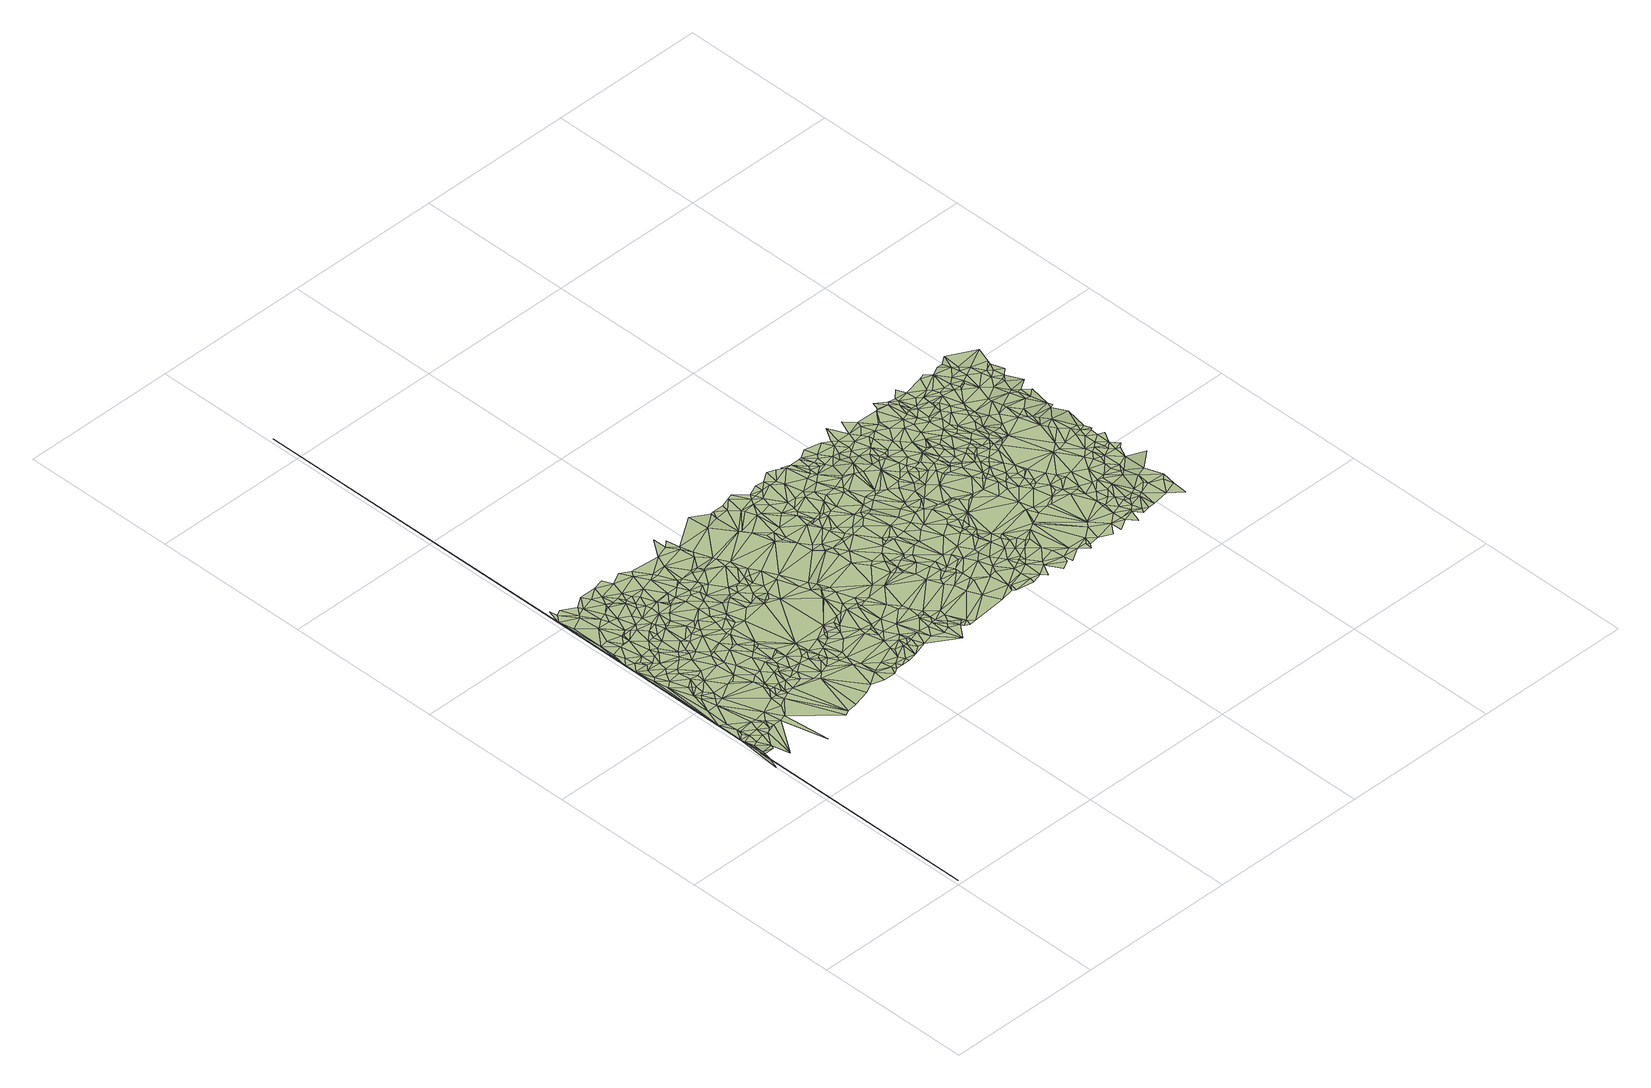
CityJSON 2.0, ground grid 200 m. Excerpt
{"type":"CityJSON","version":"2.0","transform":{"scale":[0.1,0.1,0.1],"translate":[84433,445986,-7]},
"CityObjects":{
"terrain1":{"type":"TINRelief","geometry":[{"type":"CompositeSurface","lod":"2","boundaries":[[[0,1,2]],[[3,4,1]],[[1,4,2]],[[3,5,6]],[[3,7,4]],[[8,7,3]],[[9,4,7]],[[8,3,6]],[[10,2,4]],[[8,9,7]],[[9,10,4]],[[11,2,10]],[[12,2,11]],[[13,2,12]],[[8,14,9]],[[15,11,10]],[[14,10,9]],[[12,11,15]],[[16,13,12]],[[17,18,8]],[[15,10,19]],[[8,18,14]],[[20,13,16]],[[14,19,10]],[[21,2,13]],[[22,12,15]],[[16,12,22]],[[14,18,19]],[[22,15,19]],[[17,23,18]],[[24,13,20]],[[25,20,16]],[[26,19,18]],[[25,16,22]],[[24,27,13]],[[28,19,26]],[[28,22,19]],[[17,29,23]],[[23,26,18]],[[27,21,13]],[[25,30,20]],[[24,20,31]],[[20,30,31]],[[32,22,28]],[[25,22,32]],[[33,28,26]],[[33,26,23]],[[32,28,33]],[[30,34,31]],[[25,35,30]],[[33,23,29]],[[25,32,36]],[[24,31,37]],[[38,27,24]],[[32,33,36]],[[30,35,34]],[[27,39,21]],[[34,40,31]],[[41,35,25]],[[38,39,27]],[[38,24,37]],[[37,31,42]],[[33,29,36]],[[41,25,36]],[[43,31,40]],[[42,31,43]],[[44,34,35]],[[45,21,39]],[[44,40,34]],[[46,47,29]],[[21,48,49]],[[41,44,35]],[[21,50,51]],[[52,39,38]],[[36,29,47]],[[45,53,21]],[[54,38,37]],[[53,48,21]],[[54,37,42]],[[55,45,39]],[[48,56,49]],[[54,42,43]],[[49,56,57]],[[52,55,39]],[[58,43,40]],[[58,40,44]],[[52,38,59]],[[49,57,60]],[[21,49,61]],[[54,59,38]],[[62,41,36]],[[63,36,47]],[[53,64,48]],[[41,65,44]],[[66,53,45]],[[54,43,58]],[[67,56,48]],[[68,45,55]],[[66,64,53]],[[67,48,64]],[[66,45,68]],[[69,55,52]],[[49,60,61]],[[69,52,59]],[[70,57,56]],[[58,44,65]],[[62,36,63]],[[60,57,70]],[[66,67,64]],[[71,59,54]],[[71,54,58]],[[67,70,56]],[[72,63,47]],[[66,68,73]],[[74,60,70]],[[75,41,62]],[[69,59,76]],[[66,73,67]],[[77,65,41]],[[71,76,59]],[[71,58,76]],[[69,78,55]],[[78,68,55]],[[79,61,60]],[[21,61,80]],[[62,63,72]],[[72,47,81]],[[82,60,74]],[[77,41,75]],[[83,74,70]],[[82,79,60]],[[84,73,68]],[[85,67,73]],[[67,86,70]],[[58,65,87]],[[69,76,88]],[[89,62,72]],[[83,70,86]],[[90,76,58]],[[85,86,67]],[[78,91,68]],[[91,84,68]],[[69,88,78]],[[83,92,74]],[[77,93,65]],[[89,94,62]],[[87,65,93]],[[84,85,73]],[[95,61,79]],[[75,62,94]],[[90,58,87]],[[82,74,92]],[[96,61,97]],[[89,72,98]],[[83,86,92]],[[84,99,85]],[[82,95,79]],[[77,87,93]],[[95,97,61]],[[100,94,89]],[[88,91,78]],[[90,88,76]],[[101,89,98]],[[72,81,102]],[[85,103,86]],[[101,100,89]],[[104,75,94]],[[72,102,98]],[[105,84,91]],[[106,92,86]],[[99,103,85]],[[104,77,75]],[[105,99,84]],[[104,94,100]],[[101,98,107]],[[88,108,91]],[[82,92,109]],[[110,87,77]],[[95,111,97]],[[112,106,86]],[[106,109,92]],[[111,113,97]],[[105,91,108]],[[110,77,104]],[[101,114,100]],[[104,100,114]],[[107,98,115]],[[101,107,114]],[[116,95,82]],[[98,102,115]],[[99,117,103]],[[105,117,99]],[[118,90,87]],[[119,86,103]],[[120,88,90]],[[121,82,109]],[[112,109,106]],[[122,108,88]],[[123,87,110]],[[112,86,119]],[[105,108,124]],[[116,111,95]],[[121,116,82]],[[123,118,87]],[[120,122,88]],[[110,104,125]],[[117,126,103]],[[107,127,114]],[[111,128,113]],[[107,115,127]],[[120,90,118]],[[122,124,108]],[[104,114,129]],[[130,105,124]],[[103,126,131]],[[130,117,105]],[[116,132,111]],[[119,103,131]],[[123,110,125]],[[112,133,109]],[[125,104,129]],[[117,134,126]],[[135,121,109]],[[132,128,111]],[[121,136,116]],[[112,119,133]],[[120,137,122]],[[138,124,122]],[[139,120,118]],[[129,114,127]],[[131,126,134]],[[135,109,133]],[[136,132,116]],[[140,115,102]],[[127,115,141]],[[138,130,124]],[[135,136,121]],[[139,137,120]],[[142,118,123]],[[140,102,143]],[[117,144,134]],[[130,144,117]],[[123,125,145]],[[146,129,127]],[[147,119,131]],[[142,139,118]],[[146,127,148]],[[148,127,141]],[[147,133,119]],[[141,115,149]],[[150,128,132]],[[151,131,134]],[[138,152,130]],[[137,153,122]],[[125,129,154]],[[135,133,155]],[[135,156,136]],[[136,157,132]],[[152,144,130]],[[153,138,122]],[[142,123,145]],[[139,158,137]],[[140,149,115]],[[159,129,146]],[[151,134,144]],[[125,154,145]],[[147,131,151]],[[146,148,160]],[[138,161,152]],[[148,141,162]],[[147,163,133]],[[163,155,133]],[[150,132,164]],[[159,154,129]],[[136,156,157]],[[157,164,132]],[[142,158,139]],[[140,143,165]],[[148,162,160]],[[141,149,162]],[[159,146,166]],[[158,153,137]],[[146,160,166]],[[167,151,144]],[[153,161,138]],[[168,144,152]],[[169,156,135]],[[169,135,155]],[[167,144,170]],[[159,171,154]],[[154,172,145]],[[161,168,152]],[[142,145,173]],[[159,166,171]],[[156,174,157]],[[171,172,154]],[[142,175,158]],[[168,170,144]],[[176,147,151]],[[177,155,163]],[[176,163,147]],[[173,145,172]],[[178,162,149]],[[179,167,170]],[[176,151,167]],[[157,180,164]],[[178,149,140]],[[142,173,181]],[[142,181,175]],[[182,160,162]],[[174,183,157]],[[169,174,156]],[[182,166,160]],[[153,184,161]],[[185,150,164]],[[157,183,180]],[[168,179,170]],[[177,169,155]],[[186,171,166]],[[161,187,168]],[[161,184,187]],[[176,167,179]],[[182,162,178]],[[186,172,171]],[[169,183,174]],[[158,188,153]],[[140,165,189]],[[173,172,190]],[[158,175,191]],[[185,164,180]],[[192,177,163]],[[181,173,193]],[[176,194,163]],[[186,166,182]],[[195,180,183]],[[169,195,183]],[[181,191,175]],[[192,163,194]],[[173,190,193]],[[153,196,184]],[[186,197,172]],[[198,169,177]],[[168,199,179]],[[158,191,188]],[[200,190,172]],[[187,199,168]],[[176,179,201]],[[202,195,169]],[[200,172,197]],[[198,202,169]],[[187,184,203]],[[181,193,204]],[[153,188,196]],[[192,198,177]],[[182,178,205]],[[206,180,195]],[[199,201,179]],[[181,204,191]],[[193,190,207]],[[208,178,140]],[[186,182,209]],[[186,200,197]],[[187,203,199]],[[206,195,202]],[[200,207,190]],[[208,140,189]],[[198,210,202]],[[193,207,204]],[[211,178,212]],[[209,182,205]],[[213,194,176]],[[214,185,180]],[[211,205,178]],[[215,198,192]],[[196,216,184]],[[184,216,203]],[[176,201,217]],[[192,194,218]],[[210,206,202]],[[191,219,188]],[[206,214,180]],[[215,210,198]],[[208,212,178]],[[191,204,219]],[[188,219,196]],[[213,176,217]],[[220,186,209]],[[215,192,218]],[[218,194,213]],[[186,221,200]],[[199,222,201]],[[223,209,205]],[[211,224,205]],[[221,207,200]],[[221,204,207]],[[211,212,225]],[[203,222,199]],[[226,185,214]],[[227,228,189]],[[203,216,229]],[[224,230,205]],[[220,221,186]],[[210,231,206]],[[220,209,223]],[[211,225,224]],[[232,196,219]],[[208,189,228]],[[223,205,230]],[[232,216,196]],[[233,225,212]],[[213,217,234]],[[215,231,210]],[[201,235,217]],[[233,212,208]],[[236,219,204]],[[203,229,222]],[[213,234,237]],[[215,218,231]],[[225,230,224]],[[220,223,238]],[[201,222,235]],[[232,229,216]],[[223,230,238]],[[218,213,239]],[[236,204,221]],[[240,232,219]],[[217,235,234]],[[220,238,221]],[[241,225,233]],[[213,237,239]],[[206,242,214]],[[237,234,243]],[[227,244,228]],[[236,240,219]],[[245,230,225]],[[208,228,246]],[[218,239,231]],[[245,238,230]],[[247,233,208]],[[206,231,242]],[[228,248,246]],[[249,229,232]],[[229,250,222]],[[245,225,241]],[[241,233,247]],[[234,235,243]],[[247,208,246]],[[240,249,232]],[[239,237,243]],[[249,250,229]],[[228,251,248]],[[236,249,240]],[[252,221,238]],[[253,241,247]],[[228,244,251]],[[248,254,246]],[[245,241,253]],[[255,235,222]],[[252,238,245]],[[214,242,256]],[[255,222,250]],[[257,243,235]],[[239,258,231]],[[248,251,254]],[[259,245,253]],[[239,243,260]],[[244,261,251]],[[249,262,250]],[[231,258,242]],[[257,235,255]],[[252,245,259]],[[263,249,236]],[[262,255,250]],[[257,264,243]],[[239,260,258]],[[256,242,265]],[[266,251,261]],[[266,254,251]],[[267,236,221]],[[264,260,243]],[[268,262,249]],[[259,253,269]],[[252,259,270]],[[247,246,271]],[[266,261,272]],[[252,273,221]],[[274,257,255]],[[246,254,275]],[[262,276,255]],[[263,268,249]],[[258,277,242]],[[253,247,278]],[[277,265,242]],[[274,255,276]],[[274,264,257]],[[266,279,254]],[[259,269,270]],[[252,270,280]],[[281,258,260]],[[282,260,264]],[[283,266,272]],[[267,263,236]],[[258,284,277]],[[268,285,262]],[[281,284,258]],[[281,260,282]],[[262,286,276]],[[280,270,287]],[[252,280,273]],[[283,279,266]],[[288,264,274]],[[263,285,268]],[[288,274,276]],[[279,275,254]],[[283,272,289]],[[253,278,269]],[[285,286,262]],[[282,264,290]],[[271,246,275]],[[270,269,291]],[[287,270,291]],[[292,285,263]],[[281,282,293]],[[294,221,273]],[[280,287,273]],[[288,290,264]],[[267,221,294]],[[247,271,278]],[[288,276,295]],[[296,277,284]],[[292,263,267]],[[293,282,290]],[[297,265,277]],[[281,296,284]],[[283,289,298]],[[299,276,286]],[[299,295,276]],[[281,293,296]],[[292,300,285]],[[287,291,301]],[[279,302,275]],[[287,301,273]],[[283,303,279]],[[300,286,285]],[[288,295,290]],[[269,304,291]],[[279,303,302]],[[305,292,267]],[[306,293,290]],[[283,298,303]],[[300,299,286]],[[296,297,277]],[[307,301,291]],[[292,308,300]],[[269,278,304]],[[305,308,292]],[[301,309,273]],[[310,296,293]],[[305,267,311]],[[275,302,312]],[[307,291,304]],[[310,293,306]],[[313,290,295]],[[267,314,311]],[[307,309,301]],[[300,315,299]],[[271,275,312]],[[298,316,303]],[[302,303,312]],[[313,306,290]],[[317,273,309]],[[278,271,318]],[[267,294,314]],[[305,311,319]],[[320,316,298]],[[300,308,321]],[[305,319,308]],[[311,314,319]],[[300,321,315]],[[278,322,304]],[[307,317,309]],[[315,323,299]],[[278,318,322]],[[316,312,303]],[[318,271,324]],[[325,310,306]],[[320,298,326]],[[327,295,299]],[[319,314,294]],[[271,312,328]],[[325,306,313]],[[329,296,310]],[[322,318,330]],[[321,323,315]],[[316,331,312]],[[271,328,324]],[[320,332,316]],[[322,333,304]],[[307,304,334]],[[318,324,330]],[[307,335,317]],[[294,273,336]],[[319,337,308]],[[313,295,327]],[[308,337,321]],[[296,338,297]],[[339,273,317]],[[316,332,331]],[[325,313,340]],[[327,299,323]],[[322,330,333]],[[320,326,332]],[[328,312,331]],[[325,329,310]],[[321,341,323]],[[307,334,335]],[[331,332,342]],[[334,304,333]],[[321,337,343]],[[328,331,342]],[[321,343,341]],[[329,338,296]],[[340,313,327]],[[319,294,344]],[[336,273,339]],[[330,324,345]],[[324,328,346]],[[330,345,333]],[[325,340,347]],[[326,348,332]],[[332,348,342]],[[339,317,335]],[[349,297,338]],[[328,342,348]],[[350,297,349]],[[319,344,337]],[[323,341,351]],[[343,352,341]],[[327,323,351]],[[345,324,346]],[[325,347,329]],[[353,348,326]],[[343,337,354]],[[328,348,346]],[[340,327,355]],[[294,336,356]],[[335,334,357]],[[358,334,333]],[[294,359,344]],[[294,356,359]],[[340,355,347]],[[358,333,345]],[[339,335,357]],[[343,354,352]],[[341,352,360]],[[349,338,361]],[[329,362,338]],[[363,353,326]],[[341,360,351]],[[346,348,364]],[[353,364,348]],[[344,354,337]],[[347,362,329]],[[365,349,361]],[[362,361,338]],[[327,351,366]],[[334,367,357]],[[355,327,366]],[[358,367,334]],[[354,360,352]],[[358,345,368]],[[353,369,364]],[[336,339,370]],[[351,360,366]],[[356,336,370]],[[339,357,371]],[[372,346,364]],[[373,345,346]],[[359,374,344]],[[358,368,367]],[[375,369,353]],[[363,375,353]],[[344,374,354]],[[356,376,359]],[[357,367,377]],[[370,339,371]],[[378,368,345]],[[356,370,379]],[[372,364,369]],[[376,374,359]],[[371,357,377]],[[368,380,367]],[[356,379,381]],[[356,381,376]],[[382,346,372]],[[367,380,377]],[[375,383,369]],[[378,345,373]],[[363,384,375]],[[379,370,385]],[[370,371,385]],[[378,380,368]],[[362,386,361]],[[347,386,362]],[[387,373,346]],[[387,346,382]],[[372,369,383]],[[379,385,381]],[[375,384,383]],[[388,377,380]],[[347,355,389]],[[378,388,380]],[[363,390,384]],[[355,366,389]],[[384,391,383]],[[392,372,383]],[[366,360,393]],[[382,372,394]],[[391,395,383]],[[354,393,360]],[[392,383,395]],[[394,372,392]],[[378,373,396]],[[397,371,377]],[[390,391,384]],[[374,393,354]],[[397,385,371]],[[387,396,373]],[[398,395,391]],[[382,394,399]],[[387,382,399]],[[397,377,388]],[[390,398,391]],[[399,394,392]],[[400,374,376]],[[398,401,395]],[[402,392,395]],[[378,403,388]],[[361,386,404]],[[405,398,390]],[[402,399,392]],[[378,396,403]],[[347,389,386]],[[406,381,385]],[[390,407,408]],[[402,395,401]],[[409,376,381]],[[405,401,398]],[[410,408,407]],[[405,390,408]],[[405,408,401]],[[403,397,388]],[[411,389,366]],[[410,412,408]],[[411,366,393]],[[406,385,397]],[[413,396,387]],[[414,393,374]],[[413,387,399]],[[400,414,374]],[[409,400,376]],[[406,415,381]],[[416,399,402]],[[413,403,396]],[[409,381,415]],[[404,386,417]],[[418,401,408]],[[418,402,401]],[[389,419,386]],[[420,397,403]],[[421,389,411]],[[422,408,412]],[[386,419,417]],[[411,393,423]],[[424,406,397]],[[424,397,420]],[[425,393,414]],[[426,423,393]],[[426,411,423]],[[425,426,393]],[[413,399,416]],[[420,403,427]],[[428,389,421]],[[389,429,419]],[[417,419,430]],[[431,427,403]],[[432,425,414]],[[433,421,411]],[[434,414,400]],[[432,426,425]],[[409,435,400]],[[416,402,436]],[[418,436,402]],[[418,408,422]],[[437,431,403]],[[413,437,403]],[[419,429,430]],[[435,438,400]],[[438,434,400]],[[439,406,424]],[[433,411,426]],[[406,440,415]],[[422,412,441]],[[409,415,442]],[[409,442,435]],[[428,429,389]],[[443,426,432]],[[439,440,406]],[[442,438,435]],[[420,427,444]],[[424,420,445]],[[446,428,421]],[[440,442,415]],[[433,446,421]],[[430,429,447]],[[431,444,427]],[[439,424,445]],[[448,432,414]],[[434,448,414]],[[445,420,444]],[[437,449,431]],[[433,426,443]],[[431,449,444]],[[413,416,450]],[[448,443,432]],[[438,451,434]],[[452,438,442]],[[453,442,440]],[[445,444,454]],[[455,440,439]],[[455,439,445]],[[456,447,429]],[[457,449,437]],[[458,433,443]],[[457,444,449]],[[428,456,429]],[[459,437,413]],[[460,413,450]],[[461,454,444]],[[453,452,442]],[[455,445,454]],[[462,416,436]],[[418,422,463]],[[418,464,436]],[[462,450,416]],[[434,451,448]],[[465,458,443]],[[466,428,446]],[[452,467,438]],[[461,444,457]],[[466,446,433]],[[467,451,438]],[[459,413,460]],[[458,466,433]],[[459,457,437]],[[453,440,468]],[[469,440,455]],[[460,450,470]],[[422,441,471]],[[448,472,443]],[[465,443,472]],[[473,454,461]],[[473,455,454]],[[418,463,464]],[[428,474,456]],[[462,470,450]],[[461,457,475]],[[476,458,465]],[[466,474,428]],[[436,464,477]],[[462,436,477]],[[469,468,440]],[[453,468,452]],[[473,461,475]],[[452,478,467]],[[479,466,458]],[[448,451,480]],[[476,479,458]],[[463,422,481]],[[482,448,480]],[[483,475,457]],[[469,455,473]],[[441,484,471]],[[485,456,474]],[[460,470,486]],[[476,465,472]],[[468,478,452]],[[467,487,451]],[[482,472,448]],[[459,488,457]],[[473,475,483]],[[459,460,488]],[[481,422,471]],[[462,489,470]],[[478,490,467]],[[488,483,457]],[[467,490,487]],[[486,470,489]],[[480,451,491]],[[482,480,492]],[[488,460,486]],[[462,477,489]],[[482,492,472]],[[464,463,481]],[[476,472,493]],[[494,474,466]],[[479,494,466]],[[485,474,495]],[[492,480,491]],[[484,496,497]],[[498,451,487]],[[493,472,492]],[[469,499,468]],[[500,478,468]],[[500,490,478]],[[476,493,501]],[[502,469,473]],[[484,497,471]],[[476,503,479]],[[504,473,483]],[[505,495,474]],[[498,491,451]],[[494,505,474]],[[506,499,469]],[[490,498,487]],[[476,501,503]],[[486,489,507]],[[488,508,483]],[[488,486,508]],[[477,464,509]],[[502,506,469]],[[492,491,510]],[[503,494,479]],[[477,511,489]],[[493,492,510]],[[499,512,468]],[[502,473,504]],[[512,500,468]],[[509,464,481]],[[513,499,506]],[[514,495,505]],[[481,471,515]],[[504,483,508]],[[494,514,505]],[[497,496,516]],[[517,510,491]],[[517,491,498]],[[502,513,506]],[[486,518,508]],[[486,507,518]],[[497,519,471]],[[507,489,511]],[[520,490,500]],[[521,501,493]],[[520,498,490]],[[522,495,514]],[[477,509,511]],[[503,501,523]],[[496,524,516]],[[502,525,513]],[[521,493,510]],[[502,504,525]],[[481,515,526]],[[503,527,494]],[[517,498,528]],[[515,471,529]],[[513,530,499]],[[504,508,531]],[[494,527,514]],[[532,500,512]],[[499,530,512]],[[509,481,526]],[[525,504,531]],[[497,516,519]],[[507,511,518]],[[517,533,510]],[[521,523,501]],[[471,519,529]],[[525,530,513]],[[520,528,498]],[[532,520,500]],[[517,528,533]],[[522,514,534]],[[508,518,535]],[[525,531,536]],[[515,529,526]],[[521,510,533]],[[537,503,523]],[[518,511,535]],[[532,512,530]],[[514,527,534]],[[525,536,530]],[[538,516,524]],[[520,539,528]],[[537,527,503]],[[509,540,511]],[[531,508,541]],[[509,526,542]],[[533,528,539]],[[538,519,516]],[[543,523,521]],[[532,544,520]],[[536,531,545]],[[508,535,541]],[[535,511,546]],[[547,526,529]],[[511,540,546]],[[509,542,540]],[[532,530,548]],[[549,534,527]],[[543,537,523]],[[542,526,550]],[[532,548,544]],[[551,529,519]],[[552,521,533]],[[547,550,526]],[[536,553,530]],[[538,551,519]],[[537,549,527]],[[554,533,539]],[[520,555,539]],[[531,541,545]],[[552,543,521]],[[520,544,555]],[[547,529,556]],[[556,529,551]],[[536,545,553]],[[557,534,549]],[[530,558,548]],[[552,533,554]],[[544,548,559]],[[553,558,530]],[[560,538,561]],[[547,556,562]],[[544,559,555]],[[554,539,563]],[[562,556,551]],[[560,551,538]],[[564,540,542]],[[558,559,548]],[[565,542,550]],[[535,546,566]],[[543,567,537]],[[546,540,564]],[[568,545,541]],[[539,555,563]],[[552,569,543]],[[535,570,541]],[[568,553,545]],[[565,550,547]],[[557,549,571]],[[537,572,549]],[[562,551,573]],[[574,547,562]],[[552,554,575]],[[574,562,573]],[[576,573,551]],[[535,566,570]],[[560,576,551]],[[569,567,543]],[[565,564,542]],[[552,575,569]],[[577,546,564]],[[572,571,549]],[[575,554,563]],[[578,559,558]],[[579,547,574]],[[559,580,555]],[[566,546,577]],[[553,581,558]],[[568,541,582]],[[568,581,553]],[[579,565,547]],[[567,572,537]],[[582,541,570]],[[583,563,555]],[[583,555,584]],[[555,580,584]],[[578,580,559]],[[585,574,573]],[[578,558,581]],[[569,575,586]],[[575,563,587]],[[577,564,588]],[[560,589,590]],[[583,587,563]],[[586,575,587]],[[566,591,570]],[[566,577,592]],[[579,574,585]],[[592,577,588]],[[576,593,573]],[[568,582,594]],[[560,595,576]],[[569,596,567]],[[582,570,597]],[[591,597,570]],[[598,564,565]],[[568,599,581]],[[567,600,572]],[[584,580,601]],[[602,565,579]],[[603,588,564]],[[578,581,604]],[[585,573,593]],[[605,572,606]],[[569,586,607]],[[608,566,592]],[[578,609,580]],[[608,591,566]],[[567,596,600]],[[568,594,610]],[[560,590,595]],[[583,584,611]],[[603,592,588]],[[568,610,599]],[[602,598,565]],[[586,587,607]],[[591,612,597]],[[600,606,572]],[[603,564,598]],[[609,601,580]],[[578,604,609]],[[569,607,596]],[[582,597,613]],[[584,601,611]],[[604,581,614]],[[603,608,592]],[[608,612,591]],[[579,585,615]],[[576,595,616]],[[594,582,613]],[[596,617,600]],[[576,616,593]],[[599,614,581]],[[617,606,600]],[[602,579,618]],[[583,619,587]],[[620,597,612]],[[613,597,620]],[[602,621,598]],[[603,598,621]],[[618,579,615]],[[617,622,606]],[[601,623,611]],[[596,624,617]],[[594,613,625]],[[583,611,619]],[[609,626,601]],[[610,594,625]],[[607,627,596]],[[602,618,621]],[[585,593,628]],[[607,587,619]],[[629,609,604]],[[629,604,614]],[[601,626,623]],[[585,628,615]],[[630,606,622]],[[617,624,622]],[[599,629,614]],[[631,612,608]],[[631,608,603]],[[610,632,599]],[[627,633,596]],[[631,620,612]],[[596,634,624]],[[635,595,636]],[[616,595,637]],[[631,613,620]],[[616,637,593]],[[631,625,613]],[[607,619,627]],[[624,638,622]],[[630,622,638]],[[639,610,625]],[[609,640,626]],[[596,633,634]],[[632,641,599]],[[599,641,629]],[[621,618,642]],[[629,643,609]],[[639,632,610]],[[630,638,644]],[[618,615,642]],[[645,619,611]],[[624,634,638]],[[628,593,642]],[[635,637,595]],[[609,643,640]],[[615,628,642]],[[639,625,631]],[[646,611,623]],[[642,593,637]],[[645,611,647]],[[644,638,648]],[[634,648,638]],[[649,641,632]],[[646,623,626]],[[629,641,643]],[[639,649,632]],[[627,619,650]],[[603,621,651]],[[627,650,633]],[[640,652,626]],[[644,648,653]],[[646,647,611]],[[621,642,654]],[[633,655,634]],[[656,644,653]],[[657,649,639]],[[650,619,645]],[[634,655,648]],[[639,631,658]],[[646,626,652]],[[659,640,643]],[[650,645,647]],[[660,643,641]],[[631,603,661]],[[654,642,637]],[[633,650,662]],[[635,663,637]],[[633,662,655]],[[657,664,649]],[[648,655,653]],[[649,665,641]],[[657,639,658]],[[659,652,640]],[[635,666,667]],[[658,631,668]],[[621,654,651]],[[657,658,664]],[[654,637,663]],[[635,667,663]],[[660,659,643]],[[649,664,665]],[[659,669,652]],[[667,666,670]],[[650,647,671]],[[669,646,652]],[[631,672,668]],[[665,660,641]],[[656,653,673]],[[650,674,662]],[[646,671,647]],[[675,655,662]],[[667,670,663]],[[655,676,653]],[[674,675,662]],[[658,677,664]],[[678,646,669]],[[603,651,661]],[[660,679,659]],[[659,680,669]],[[681,674,650]],[[681,650,671]],[[658,668,677]],[[631,682,672]],[[675,676,655]],[[673,653,676]],[[663,670,683]],[[664,677,665]],[[679,680,659]],[[678,669,680]],[[684,671,646]],[[651,654,685]],[[668,672,677]],[[674,686,675]],[[685,654,687]],[[654,663,687]],[[681,686,674]],[[688,646,678]],[[631,661,682]],[[660,689,679]],[[690,681,671]],[[691,684,646]],[[675,692,676]],[[679,693,680]],[[686,692,675]],[[690,671,684]],[[663,683,687]],[[651,685,694]],[[665,695,660]],[[678,680,696]],[[673,676,697]],[[691,646,688]],[[677,672,698]],[[679,689,693]],[[688,678,696]],[[685,699,694]],[[680,693,700]],[[697,676,701]],[[692,701,676]],[[690,684,702]],[[698,672,682]],[[685,687,699]],[[703,686,681]],[[702,684,691]],[[660,695,689]],[[680,700,696]],[[665,677,704]],[[703,681,690]],[[651,694,705]],[[706,692,686]],[[665,707,708]],[[689,700,693]],[[665,708,695]],[[702,691,709]],[[691,688,709]],[[651,705,661]],[[703,690,702]],[[706,701,692]],[[702,709,710]],[[711,687,683]],[[665,704,707]],[[703,706,686]],[[712,697,701]],[[677,698,704]],[[696,700,713]],[[705,694,714]],[[688,696,715]],[[711,683,716]],[[703,702,710]],[[688,715,709]],[[689,717,700]],[[714,694,699]],[[682,661,718]],[[710,709,719]],[[715,696,713]],[[700,717,713]],[[720,708,707]],[[706,721,701]],[[689,695,722]],[[698,682,723]],[[711,699,687]],[[703,710,719]],[[712,701,721]],[[689,722,717]],[[724,695,708]],[[715,725,709]],[[719,709,725]],[[704,720,707]],[[714,699,726]],[[661,705,727]],[[728,704,698]],[[703,729,706]],[[720,724,708]],[[682,718,723]],[[703,719,730]],[[705,714,731]],[[728,698,732]],[[724,722,695]],[[706,733,721]],[[718,661,734]],[[698,723,732]],[[735,713,717]],[[715,713,735]],[[706,729,733]],[[703,730,729]],[[736,720,704]],[[722,735,717]],[[731,714,726]],[[715,735,725]],[[736,724,720]],[[661,727,734]],[[719,725,737]],[[711,738,699]],[[724,739,722]],[[705,731,727]],[[719,740,730]],[[728,741,704]],[[742,711,743]],[[744,726,699]],[[739,735,722]],[[745,723,718]],[[728,732,741]],[[719,737,740]],[[745,718,734]],[[741,736,704]],[[733,746,721]],[[724,747,739]],[[748,732,723]],[[733,729,749]],[[736,750,724]],[[748,723,745]],[[724,750,747]],[[748,751,732]],[[730,749,729]],[[732,751,741]],[[747,752,739]],[[753,737,725]],[[739,752,735]],[[754,711,742]],[[755,725,735]],[[738,756,699]],[[754,738,711]],[[730,740,749]],[[757,735,752]],[[758,721,759]],[[744,731,726]],[[753,725,755]],[[745,734,760]],[[733,749,746]],[[740,737,753]],[[721,746,759]],[[747,750,761]],[[755,735,757]],[[747,762,752]],[[727,763,734]],[[764,699,756]],[[741,765,736]],[[744,699,764]],[[748,745,766]],[[736,765,750]],[[747,761,762]],[[748,767,751]],[[751,767,741]],[[757,752,768]],[[766,745,760]],[[769,755,757]],[[760,734,770]],[[770,734,763]],[[765,761,750]],[[771,727,731]],[[769,757,768]],[[772,763,727]],[[748,766,767]],[[740,773,749]],[[762,774,752]],[[775,754,742]],[[741,776,765]],[[741,767,776]],[[777,778,731]],[[771,731,778]],[[768,752,774]],[[777,731,744]],[[779,746,749]],[[780,740,753]],[[771,772,727]],[[769,768,781]],[[775,742,782]],[[783,738,754]],[[779,759,746]],[[738,784,756]],[[785,762,761]],[[766,760,786]],[[772,787,763]],[[769,788,755]],[[787,770,763]],[[760,770,786]],[[765,785,761]],[[780,753,755]],[[769,781,788]],[[773,779,749]],[[789,784,738]],[[771,778,777]],[[762,790,774]],[[781,768,788]],[[764,756,784]],[[780,773,740]],[[783,754,775]],[[767,791,776]],[[768,774,792]],[[766,793,767]],[[783,789,738]],[[785,790,762]],[[765,776,794]],[[795,744,764]],[[768,792,788]],[[777,744,796]],[[765,797,785]],[[792,774,790]],[[798,766,786]],[[767,793,791]],[[799,755,788]],[[800,786,770]],[[773,801,779]],[[765,794,797]],[[802,770,787]],[[795,796,744]],[[803,787,772]],[[771,803,772]],[[776,791,804]],[[805,764,784]],[[780,755,799]],[[806,771,777]],[[798,793,766]],[[776,804,794]],[[779,807,759]],[[808,784,789]],[[802,800,770]],[[788,792,809]],[[809,792,790]],[[810,795,764]],[[785,811,790]],[[777,796,812]],[[783,775,813]],[[793,804,791]],[[798,786,800]],[[783,814,789]],[[785,797,811]],[[775,815,813]],[[795,812,796]],[[810,764,805]],[[808,805,784]],[[802,787,803]],[[801,807,779]],[[773,816,801]],[[794,817,797]],[[783,813,814]],[[806,818,771]],[[814,819,789]],[[798,800,802]],[[820,777,812]],[[771,818,803]],[[780,816,773]],[[788,809,821]],[[799,788,821]],[[806,777,820]],[[808,789,819]],[[797,817,811]],[[809,790,822]],[[811,823,790]],[[815,824,813]],[[825,794,804]],[[780,799,826]],[[827,804,793]],[[828,812,795]],[[828,795,810]],[[798,827,793]],[[823,822,790]],[[825,817,794]],[[801,816,807]],[[829,810,805]],[[814,830,819]],[[817,823,811]],[[829,805,808]],[[821,809,822]],[[780,826,816]],[[808,819,831]],[[806,820,818]],[[813,832,814]],[[819,830,831]],[[825,804,827]],[[799,821,833]],[[813,824,832]],[[814,832,830]],[[834,823,817]],[[826,799,835]],[[836,820,812]],[[825,834,817]],[[821,822,833]],[[837,810,829]],[[836,812,828]],[[836,818,820]],[[838,822,823]],[[808,831,839]],[[830,840,831]],[[798,841,827]],[[799,833,835]],[[828,810,837]],[[829,808,839]],[[842,832,824]],[[834,838,823]],[[826,843,816]],[[844,798,802]],[[833,822,845]],[[838,845,822]],[[816,846,807]],[[844,802,803]],[[830,832,840]],[[825,847,834]],[[807,846,848]],[[849,825,827]],[[826,835,843]],[[839,831,840]],[[844,803,818]],[[843,850,816]],[[849,847,825]],[[837,829,839]],[[851,848,846]],[[816,850,846]],[[852,838,834]],[[842,853,832]],[[854,833,845]],[[841,849,827]],[[855,845,838]],[[853,840,832]],[[852,834,847]],[[844,841,798]],[[844,818,836]],[[836,828,856]],[[839,840,857]],[[854,845,855]],[[858,833,854]],[[843,859,850]],[[856,828,837]],[[853,857,840]],[[860,835,833]],[[843,835,861]],[[849,852,847]],[[852,855,838]],[[862,837,839]],[[851,846,863]],[[850,864,846]],[[860,833,858]],[[865,853,842]],[[841,866,849]],[[861,835,867]],[[850,859,864]],[[862,868,837]],[[869,854,855]],[[869,858,854]],[[843,870,859]],[[860,867,835]],[[843,861,870]],[[849,871,852]],[[846,864,863]],[[856,837,868]],[[852,872,855]],[[866,871,849]],[[859,873,864]],[[869,855,872]],[[853,874,857]],[[875,839,857]],[[875,862,839]],[[870,873,859]],[[852,876,872]],[[852,871,876]],[[863,864,877]],[[878,866,841]],[[873,877,864]],[[875,868,862]],[[879,861,867]],[[880,836,856]],[[865,881,853]],[[882,858,869]],[[883,873,870]],[[863,877,884]],[[879,867,860]],[[844,878,841]],[[882,860,858]],[[883,877,873]],[[881,874,853]],[[844,836,880]],[[878,871,866]],[[871,885,876]],[[869,872,886]],[[887,870,861]],[[876,888,872]],[[889,856,868]],[[890,857,874]],[[878,885,871]],[[876,885,888]],[[890,875,857]],[[887,861,879]],[[891,868,875]],[[882,879,860]],[[892,883,870]],[[886,872,888]],[[883,893,877]],[[891,894,868]],[[895,884,877]],[[896,869,886]],[[882,869,896]],[[889,868,894]],[[878,897,885]],[[890,874,881]],[[887,892,870]],[[897,888,885]],[[898,880,856]],[[898,856,889]],[[865,899,881]],[[844,880,900]],[[844,901,878]],[[895,877,893]],[[902,891,875]],[[903,884,895]],[[902,875,890]],[[844,900,901]],[[904,893,883]],[[905,906,865]],[[892,904,883]],[[907,886,888]],[[882,908,879]],[[909,887,879]],[[878,910,897]],[[865,906,899]],[[911,894,891]],[[910,888,897]],[[887,912,892]],[[889,894,911]],[[907,896,886]],[[909,879,908]],[[902,911,891]],[[909,912,887]],[[890,881,913]],[[882,896,914]],[[900,880,915]],[[916,898,889]],[[882,914,908]],[[917,907,888]],[[902,890,918]],[[881,899,913]],[[919,904,892]],[[898,920,880]],[[910,917,888]],[[921,901,900]],[[922,896,907]],[[923,889,911]],[[912,924,892]],[[921,900,915]],[[922,914,896]],[[925,895,893]],[[926,878,901]],[[923,916,889]],[[916,920,898]],[[909,924,912]],[[904,925,893]],[[920,915,880]],[[878,927,910]],[[924,919,892]],[[890,913,918]],[[906,913,899]],[[909,908,924]],[[922,907,917]],[[902,928,911]],[[919,925,904]],[[929,908,914]],[[923,920,916]],[[929,914,922]],[[902,918,928]],[[929,924,908]],[[910,930,917]],[[923,911,928]],[[926,927,878]],[[931,919,924]],[[919,932,925]],[[933,915,920]],[[923,933,920]],[[934,901,921]],[[931,932,919]],[[935,895,925]],[[936,921,915]],[[910,927,930]],[[937,926,901]],[[923,938,933]],[[922,917,939]],[[933,940,915]],[[934,937,901]],[[929,922,941]],[[923,928,942]],[[929,943,924]],[[923,942,938]],[[939,917,930]],[[943,931,924]],[[931,944,932]],[[938,945,933]],[[946,915,940]],[[936,915,946]],[[933,945,940]],[[947,921,936]],[[928,918,948]],[[947,934,921]],[[927,949,930]],[[926,950,927]],[[932,951,925]],[[922,939,941]],[[942,928,952]],[[943,944,931]],[[929,953,943]],[[938,954,945]],[[950,955,927]],[[938,942,954]],[[945,954,940]],[[955,949,927]],[[926,956,950]],[[957,926,937]],[[958,930,949]],[[958,939,930]],[[935,925,951]],[[944,951,932]],[[959,956,926]],[[934,957,937]],[[936,946,960]],[[946,940,961]],[[962,942,952]],[[957,959,926]],[[963,953,929]],[[943,964,944]],[[963,929,941]],[[962,954,942]],[[940,954,961]],[[950,965,955]],[[947,936,960]],[[947,957,934]],[[965,949,955]],[[956,965,950]],[[953,966,943]],[[943,966,964]],[[944,964,951]],[[967,935,951]],[[960,946,968]],[[946,961,968]],[[947,960,969]],[[947,969,957]],[[954,970,961]],[[953,971,966]],[[959,972,956]],[[973,958,949]],[[960,974,969]],[[960,968,975]],[[976,939,958]],[[976,941,939]],[[977,964,966]],[[964,978,951]],[[960,975,974]],[[963,971,953]],[[965,973,949]],[[957,972,959]],[[956,979,965]],[[977,966,971]],[[977,978,964]],[[963,941,980]],[[969,981,957]],[[963,977,971]],[[976,958,973]],[[976,980,941]],[[969,974,981]],[[956,972,979]],[[978,982,951]],[[957,981,972]],[[965,979,973]],[[983,978,977]],[[963,983,977]],[[982,984,951]],[[983,985,978]],[[985,982,978]],[[986,963,980]],[[976,973,987]],[[976,988,980]],[[963,989,983]],[[979,990,973]],[[987,973,990]],[[991,984,982]],[[976,987,988]],[[972,992,979]],[[986,989,963]],[[988,993,980]],[[985,994,982]],[[987,990,995]],[[988,987,995]],[[996,985,983]],[[979,997,990]],[[986,980,998]],[[999,991,982]],[[998,980,993]],[[996,994,985]],[[989,996,983]],[[997,995,990]],[[999,982,994]],[[988,995,1000]],[[986,1001,989]],[[988,1000,993]],[[989,1001,996]],[[986,998,1002]],[[998,993,1002]],[[986,1003,1001]],[[986,1002,1003]],[[1002,993,1000]],[[1001,1004,996]],[[996,1005,994]],[[999,994,1005]],[[1001,1003,1006]],[[1007,1003,1002]],[[1001,1006,1004]],[[1007,1006,1003]],[[996,1004,1005]]]}]}
},
"vertices":[
[6,2760,8],[7,2870,80],[4,3290,77],[27,2980,78],[9,3240,76],[33,2940,78],[152,2950,73],[38,3130,73],[175,3000,72],[104,3150,75],[118,3280,74],[78,3350,74],[99,3440,72],[9,3630,74],[225,3180,74],[107,3400,72],[79,3580,76],[231,2770,72],[296,3170,73],[252,3300,71],[92,3870,74],[4,4880,82],[298,3430,71],[435,3220,72],[67,4450,75],[231,3880,71],[361,3220,72],[37,4630,75],[390,3330,70],[540,3220,73],[187,4070,76],[163,4160,76],[356,3420,71],[415,3330,70],[227,4110,77],[294,3970,73],[509,3450,69],[225,4310,75],[153,4520,75],[86,4680,77],[281,4140,75],[352,3930,71],[250,4280,75],[288,4250,74],[351,4050,75],[117,4810,76],[680,2640,72],[618,3240,73],[101,4990,77],[6,5030,76],[4,10360,73],[4,0,68],[214,4630,75],[171,4880,76],[337,4390,75],[271,4690,76],[88,5120,76],[41,5250,76],[422,4270,75],[319,4540,74],[42,5440,76],[8,6050,77],[723,3550,71],[714,3390,70],[153,4960,77],[566,4050,72],[239,4860,76],[235,5020,76],[290,4800,77],[350,4600,73],[191,5290,74],[436,4370,75],[825,3450,70],[331,4920,76],[148,5460,76],[799,3750,74],[512,4400,76],[783,3880,75],[478,4700,76],[45,5860,75],[5,6850,74],[1098,2790,73],[238,5670,77],[246,5310,74],[412,4940,76],[373,5040,75],[326,5300,75],[719,4110,72],[574,4600,75],[804,3550,70],[697,4350,75],[509,4730,76],[324,5410,76],[634,4040,73],[821,3670,72],[220,5940,74],[63,6240,77],[81,6140,77],[912,3490,70],[449,5000,76],[877,3660,70],[897,3570,69],[1163,2820,73],[464,5140,77],[844,3770,73],[567,4800,75],[346,5400,75],[927,3550,69],[633,4700,73],[412,5450,76],[873,3950,74],[243,5970,75],[455,5410,74],[158,6180,77],[959,3670,71],[1013,3510,69],[358,5760,77],[569,5050,77],[792,4330,74],[513,5370,76],[767,4500,74],[397,5670,77],[700,4670,75],[846,4200,74],[644,4760,76],[958,3950,74],[543,5150,76],[1044,3660,70],[327,6080,76],[1054,3830,73],[706,4910,76],[590,5260,77],[351,6020,74],[559,5430,76],[614,5160,76],[495,5650,77],[453,5790,76],[810,4550,75],[776,4830,76],[836,4530,75],[1336,3410,72],[1175,3560,70],[978,4430,74],[1292,2840,72],[739,5170,77],[1057,4180,72],[1094,3810,74],[700,5330,77],[1125,3660,69],[1279,3460,72],[467,6170,76],[711,5290,76],[758,4890,75],[940,4800,73],[1105,4020,74],[636,5570,76],[551,5850,77],[569,5900,77],[977,4590,75],[1151,3860,73],[1218,3720,70],[874,4910,76],[1236,3670,69],[687,5460,76],[524,6070,75],[1517,2900,73],[1228,3770,72],[782,5210,77],[932,5040,77],[736,5760,76],[788,5180,77],[1182,3920,74],[1190,4010,73],[1131,4230,72],[632,5860,76],[1066,4470,75],[862,5390,77],[771,5630,75],[1411,3480,72],[867,5220,77],[633,6020,76],[1093,4440,75],[1346,3750,69],[655,5870,76],[990,4890,76],[678,6170,75],[1333,3940,72],[968,4950,76],[1143,4650,74],[1639,2960,72],[1214,4250,72],[1167,4610,75],[861,5580,75],[1215,4300,72],[875,5510,77],[734,5880,76],[1165,4730,75],[1307,4040,73],[806,5680,76],[1046,5040,75],[1333,4100,73],[954,5320,76],[774,5790,77],[1081,5020,74],[1270,4340,74],[1474,3730,69],[824,5910,76],[1269,4290,72],[1741,3330,72],[1450,3810,71],[868,5800,76],[1545,3610,68],[1516,3510,69],[998,5540,76],[877,6080,77],[921,5730,76],[1198,4860,75],[1053,5400,76],[986,5550,77],[1249,4660,75],[1527,3930,69],[1560,4010,69],[1223,5150,77],[1545,3830,68],[1560,3670,69],[1626,3600,71],[823,6210,76],[1795,2910,73],[1813,3070,72],[1218,4970,76],[1604,3710,70],[1040,5800,75],[1315,4830,76],[1686,3480,71],[1067,5420,76],[1211,5330,77],[1433,4660,75],[1078,5450,76],[1577,3830,68],[1170,5560,77],[1345,4710,76],[1711,3540,72],[1109,6020,76],[1181,5460,75],[1952,2910,73],[1711,3750,70],[1810,3280,72],[1779,3460,73],[1840,3090,72],[1373,4880,75],[1311,5080,77],[2003,3010,73],[1770,3900,69],[1802,3550,72],[1973,3140,72],[1352,5200,77],[1036,6170,77],[1330,5370,77],[1205,5850,74],[1767,3780,69],[1310,5560,76],[2026,2950,74],[1463,5030,84],[1601,4800,76],[1374,5430,76],[1157,6090,76],[2069,3020,72],[1789,4720,70],[1529,5000,76],[1969,3700,71],[1861,3830,68],[2250,3370,75],[2108,2950,75],[1975,4010,72],[1429,5330,78],[2215,3240,73],[1441,5250,76],[1283,5900,74],[2188,3600,75],[2169,3080,73],[1876,3900,70],[1393,5640,76],[1382,5600,77],[2205,3000,74],[1313,5850,74],[1599,5040,75],[1631,5080,74],[1924,3910,69],[1525,5390,77],[2214,2950,75],[1536,5470,76],[2018,3800,71],[1682,4810,77],[1451,5620,76],[1963,4650,71],[1581,5360,77],[1461,5900,76],[1528,6060,75],[2324,2970,75],[1697,5170,77],[1714,5040,74],[2050,3880,69],[2233,3190,72],[2343,3170,73],[2204,3680,75],[1801,4850,76],[1599,5620,76],[2103,3890,70],[1816,4920,76],[2092,3970,69],[1620,5650,76],[1831,4750,70],[2375,3270,74],[1720,5550,76],[1878,4740,70],[1781,5130,77],[2384,3150,73],[2185,4020,70],[2285,3480,74],[1938,4810,71],[2441,3050,74],[1881,5040,75],[2283,3610,75],[1841,5140,75],[2354,3480,75],[1700,5640,72],[2522,3030,75],[1932,5450,74],[2446,3330,74],[1804,5790,73],[2319,3600,75],[2449,3230,74],[2478,3180,73],[2349,3660,75],[2340,4020,71],[2257,4030,70],[2296,4340,72],[1985,4920,75],[1785,5980,73],[2300,4320,72],[1737,5570,76],[1940,5170,73],[2479,3230,74],[1937,5040,75],[2162,4900,72],[2483,3650,76],[2539,3470,76],[1934,5640,73],[2604,3220,73],[1699,6120,73],[1697,6300,73],[2004,5330,73],[2006,5150,74],[2661,3070,75],[2145,5120,73],[1947,5600,73],[2296,4520,72],[2376,4120,72],[2452,3950,76],[2253,4650,72],[2071,5250,73],[1810,6020,73],[1853,5860,73],[2882,2810,74],[2633,3220,74],[1778,6190,72],[2018,5460,73],[2486,4010,74],[2493,3950,76],[2756,3200,73],[2377,4440,72],[2464,4310,73],[2785,3370,74],[2737,3640,71],[2234,4940,73],[2810,3010,75],[2370,4630,72],[2534,4090,75],[2699,3780,73],[2404,4460,73],[2575,3980,75],[2413,4550,68],[2807,3410,73],[2836,3220,73],[2892,3040,73],[2472,4410,72],[2248,6030,70],[2822,3560,72],[2641,3990,76],[2438,5750,75],[3020,2980,77],[2933,3100,72],[2885,3300,73],[2589,5360,76],[2864,3380,72],[2887,3230,72],[2798,3640,72],[2819,4110,74],[2967,3120,72],[2901,3430,72],[2769,4970,76],[3016,3210,73],[3033,3300,72],[2905,4020,68],[2223,6290,79],[3079,3030,72],[2919,4530,73],[3037,2940,73],[3122,2990,73],[2864,4860,76],[3101,2910,72],[2515,5630,77],[3183,2920,72],[3293,3770,76],[2745,5170,78],[2922,4710,77],[3368,3580,76],[2431,6160,81],[3460,3330,72],[2422,6070,78],[3107,4120,73],[2460,5730,76],[3534,3160,72],[2599,5490,77],[3034,4350,79],[2668,5320,78],[2690,5470,78],[3131,4080,73],[2694,5970,76],[2597,6080,77],[2471,6170,80],[3196,4030,77],[2715,5320,80],[2768,5800,75],[2830,5030,79],[2872,4880,78],[3431,3480,77],[3275,3910,78],[2912,4970,82],[3097,4390,78],[3042,4680,77],[3631,2960,76],[2952,4840,80],[2794,5490,77],[3216,4130,78],[3187,4290,79],[2721,5940,75],[2615,6170,76],[3027,5310,78],[3218,4030,78],[3388,3650,77],[3109,5160,78],[3130,4880,78],[3109,4830,75],[3233,4260,74],[3263,4410,78],[2742,6210,77],[3411,4040,76],[2818,5790,76],[3478,3890,76],[3510,3770,77],[3327,4190,75],[3600,3620,76],[3646,3400,77],[3640,3450,77],[2937,5610,76],[2864,5960,75],[3127,5070,79],[3268,4850,76],[3359,4490,75],[3526,3720,77],[3843,3080,75],[3062,5490,78],[3411,4230,76],[2908,6030,76],[3372,4180,76],[2982,5640,76],[3639,3560,76],[3214,4920,77],[2976,5830,76],[3082,5280,78],[3812,3320,76],[3088,5310,80],[3471,4160,76],[3808,2990,78],[2806,6230,77],[3592,3760,76],[3178,5090,79],[3570,3910,76],[3632,3670,76],[3219,5050,79],[3186,5290,79],[3157,5320,80],[3113,5540,76],[3011,5950,76],[2955,6090,78],[3844,2960,77],[3869,3060,75],[3293,5250,79],[3437,4580,76],[3345,4940,76],[3127,5600,74],[3525,4490,74],[3151,5720,76],[3606,4260,76],[2975,6040,76],[3432,4520,75],[3768,3760,75],[3708,3930,72],[3903,3600,70],[3260,5340,80],[3827,3740,75],[3434,4870,80],[3507,4550,76],[3097,6050,76],[3906,3340,78],[4085,2990,76],[3284,5320,79],[3775,3870,74],[4074,3120,76],[3505,5070,79],[3341,5650,76],[3094,6150,79],[3252,5710,76],[4072,2920,76],[3577,4480,75],[3951,3420,74],[3217,6060,75],[3369,5290,80],[4085,3230,75],[3651,4670,76],[3686,4270,70],[3541,4970,75],[3429,5450,80],[3209,6140,76],[3914,3920,75],[3688,4500,77],[3346,5960,76],[4213,2960,76],[3462,5300,79],[4001,3690,76],[3939,4160,72],[4040,3560,69],[3393,5730,74],[3575,5050,76],[3833,4390,77],[4009,3750,77],[4139,3390,71],[3624,4980,75],[3309,6050,77],[4093,3480,72],[4222,3200,75],[3471,5640,80],[3837,4550,78],[3526,5510,80],[3690,5120,76],[4169,3270,76],[3346,6230,76],[3808,4710,75],[3714,5020,56],[4351,3050,75],[4268,2900,74],[4224,3300,75],[3686,5410,80],[4221,3720,74],[4256,3540,77],[4162,3940,74],[3574,5850,76],[3914,4430,77],[3599,5730,78],[4098,4060,73],[3438,6190,79],[3541,6130,77],[4275,3250,75],[4279,3330,76],[3653,5530,80],[4381,3100,75],[4173,3850,74],[3923,4790,77],[4331,3460,74],[3827,5100,75],[3997,4640,74],[4107,4260,72],[3738,5390,79],[3793,5200,79],[4406,3390,74],[3699,5540,80],[3737,5470,79],[4204,3830,74],[4462,2860,74],[4568,2910,75],[4176,4060,73],[4213,3920,74],[4534,3270,78],[4159,4320,75],[4606,3000,72],[3699,5820,76],[4167,4090,72],[4346,3690,71],[4100,4610,74],[3660,5890,76],[3895,5140,76],[4392,3600,71],[4331,3820,70],[4005,4770,74],[3505,6170,76],[3617,6130,76],[3838,5590,80],[4268,3980,70],[4032,4830,77],[4153,4540,77],[3946,5200,75],[4252,4070,70],[4240,4230,73],[4089,4660,74],[4504,3480,72],[4581,3150,77],[3699,5930,76],[4467,3570,70],[3983,5550,80],[4273,4180,72],[4398,3730,70],[3728,5990,75],[3981,5160,76],[3812,5900,74],[4246,4320,76],[4057,5120,75],[3874,5610,80],[4555,3460,71],[4200,4750,76],[3742,6140,73],[4395,4240,69],[4257,4560,74],[3920,5810,71],[3880,5880,74],[4798,2990,70],[4625,2880,73],[4745,3060,71],[3822,5990,73],[4331,4490,74],[4163,5050,73],[4233,4740,77],[4671,3570,70],[4243,4880,78],[3778,6140,73],[4032,5530,79],[4237,5390,76],[4081,5510,77],[3894,6010,73],[4323,4540,74],[4101,5680,77],[4874,3840,68],[4233,5130,73],[3940,6060,72],[4756,3620,69],[4035,5920,72],[3893,6210,72],[4421,4520,74],[4481,4470,72],[4335,5000,71],[4405,4890,70],[4904,3980,68],[4038,5820,77],[4981,3050,74],[4439,4540,73],[4500,4780,72],[4912,2890,73],[4921,2980,74],[4552,4380,71],[4273,5150,73],[4950,2940,73],[4233,5520,77],[4604,4380,71],[4107,6170,69],[4148,5790,69],[4113,5910,70],[4168,6030,69],[4648,4420,70],[4357,5230,73],[4411,4990,74],[4419,5170,73],[4235,5730,68],[4823,4200,69],[5082,2960,75],[4331,5520,70],[4786,3630,69],[4241,5850,68],[5129,3160,74],[4461,5340,68],[4588,5030,72],[4344,5670,69],[4405,5500,68],[4265,5900,70],[4505,5090,71],[4932,3700,69],[4651,4970,71],[4487,5260,69],[4197,6110,69],[4782,4390,72],[5182,3220,75],[4525,5170,70],[4254,6060,70],[4388,5570,69],[4428,5740,71],[4845,4640,69],[4954,3810,68],[4378,5930,72],[4674,4860,69],[4665,4890,69],[4445,5500,69],[4468,5560,70],[5349,3020,72],[4314,6300,68],[4611,5200,69],[5066,3720,69],[4591,5350,72],[5243,2890,72],[4634,5190,69],[4976,4220,69],[4522,5580,71],[4740,4850,69],[4420,6060,71],[4715,5070,70],[4985,4370,68],[4812,4920,70],[4634,5460,72],[5125,3710,69],[5177,4030,68],[4904,4530,68],[4535,5880,73],[4544,5820,72],[5226,3790,69],[4934,4510,68],[4488,5950,73],[5089,4160,70],[4752,5280,73],[4883,4810,70],[4663,5640,72],[5486,3130,74],[4786,5080,71],[4668,5650,72],[4981,4600,71],[5505,2970,71],[5354,2880,71],[5387,3680,70],[5049,4320,69],[4595,6060,73],[4842,4960,70],[5016,4470,69],[4651,5900,71],[4922,4860,71],[5004,4540,71],[4842,5110,72],[4714,5590,73],[5490,3010,72],[4796,5480,73],[5491,3290,72],[4783,5290,71],[4511,6260,68],[4619,6130,70],[5121,4340,71],[4945,4880,71],[4947,4990,71],[5197,4100,70],[5507,3400,71],[5041,4780,71],[5148,4410,71],[5099,4610,70],[4898,5280,72],[4840,5310,71],[5229,4220,71],[5340,3940,72],[5257,4070,70],[4788,5820,73],[4960,5150,71],[5648,3010,71],[5084,4740,70],[5381,3790,71],[5320,3830,70],[4753,5950,71],[4908,5710,74],[4881,5300,72],[5591,2850,71],[5667,3040,70],[5524,3290,72],[5078,4950,71],[5231,4320,73],[5282,4130,72],[4935,5420,72],[5609,3170,70],[5036,5090,72],[5151,4680,71],[4983,5250,71],[5241,4550,72],[5138,4850,70],[5502,3570,72],[5495,3680,74],[5127,4870,70],[5306,4440,73],[4983,5530,72],[5329,4310,71],[4787,5960,71],[5352,4300,73],[5445,4110,73],[5200,4730,71],[5637,3360,72],[5492,3930,72],[4892,6120,73],[5689,3310,71],[5050,5300,73],[5610,3510,73],[5145,5000,71],[5541,3710,72],[5758,2970,68],[5727,3090,68],[5725,2910,70],[5003,5820,70],[5219,4930,70],[5501,4010,73],[5724,3210,70],[5559,3910,73],[5106,5340,73],[5163,5260,74],[5227,5030,68],[5821,2930,69],[5312,4820,70],[5021,5680,72],[5356,4730,72],[5687,3650,73],[5721,3450,73],[5779,3170,71],[5765,3230,71],[5881,3120,81],[5184,5400,72],[5292,4920,67],[5166,5590,72],[5655,3930,73],[5755,3640,73],[5280,5080,67],[5822,3480,72],[5857,3220,81],[5442,4780,72],[5910,2930,71],[5125,5730,71],[5753,4300,73],[5236,5250,73],[5052,6100,73],[5377,4890,69],[4928,6130,74],[5399,4850,69],[5090,5850,72],[4956,6230,74],[5424,4960,67],[5938,3150,80],[5289,5290,72],[5357,5150,70],[5818,3840,68],[5925,3250,80],[5291,5410,75],[5145,5880,72],[5300,5530,73],[5224,5660,70],[5820,3620,73],[5095,6140,71],[5139,6020,72],[6118,2960,76],[5509,4830,68],[5247,5620,71],[5861,3650,72],[5333,5330,72],[5231,5830,71],[5532,4860,68],[5435,5150,66],[5189,5890,71],[6069,3260,80],[6012,3510,66],[5480,5000,65],[5185,6070,72],[5607,4840,69],[5381,5640,73],[5927,4010,69],[6097,3210,80],[5444,5540,73],[5255,5880,70],[5181,6120,73],[5541,4990,66],[5520,5260,68],[5398,5730,68],[5530,5150,55],[6007,3780,66],[6118,3380,80],[6044,3570,66],[5403,5830,69],[5347,5980,71],[5996,3680,66],[5331,6100,74],[5547,5370,72],[5640,4990,65],[5978,3920,66],[6260,3150,80],[5828,4290,72],[5871,4390,73],[6079,3560,65],[5290,6220,71],[5411,5930,70],[6292,2840,61],[6294,3020,81],[5613,5270,68],[5509,5620,72],[5464,5740,70],[5697,5020,65],[6103,3650,66],[5420,5790,69],[6318,3200,80],[5589,5450,71],[6032,4100,68],[6061,3890,66],[5701,5230,57],[6237,3420,81],[5422,5930,70],[6057,4020,66],[5951,4320,73],[5631,5370,70],[6106,3880,66],[5570,5800,70],[5526,5990,71],[5974,4720,69],[5899,4980,64],[6251,3710,66],[5638,5550,73],[5801,5170,58],[5594,5860,69],[5557,5940,70],[6124,4050,67],[6072,4560,64],[5605,6170,71],[6134,4340,68],[6018,4650,65],[6214,3930,66],[5888,5370,66],[6190,4110,66],[5890,5420,68],[6267,3870,66],[5733,5780,68],[5681,5880,69],[6218,3990,66],[6188,4250,66],[6167,4450,64],[6478,3610,65],[5933,5190,62],[5985,4920,63],[5755,6110,71],[6314,3850,66],[5792,5730,70],[6292,4000,66],[5948,5000,63],[6018,4880,62],[6138,4710,63],[5939,5250,56],[6057,4820,61],[6221,4360,64],[6294,4180,64],[6372,3900,64],[5951,5620,69],[5775,5880,69],[6044,5040,62],[5822,5780,68],[5675,6190,70],[6309,4280,63],[6255,4440,63],[6377,4150,62],[5884,5780,70],[6273,4860,48],[6178,5150,62],[6299,4390,62],[6330,4300,62],[6127,5340,55],[5919,5820,71],[5854,5940,74],[6300,4940,48],[6069,5520,68],[6365,4690,48],[5965,6060,79],[6005,5860,71],[5866,6170,72],[6000,5960,71],[6163,5650,71],[6202,5280,63],[6179,5360,55],[6133,5770,72],[6239,5130,61],[5940,6170,72],[6327,4880,48],[6230,5510,63],[6024,6010,81],[6251,5290,63],[6113,5920,73],[6342,5210,62],[6226,5550,67],[6042,6240,78],[6395,5380,62],[6206,5760,72],[6293,5580,68],[6262,5720,70],[6317,5860,77],[6389,6060,78],[6305,5810,75],[6370,5650,68]
]}
